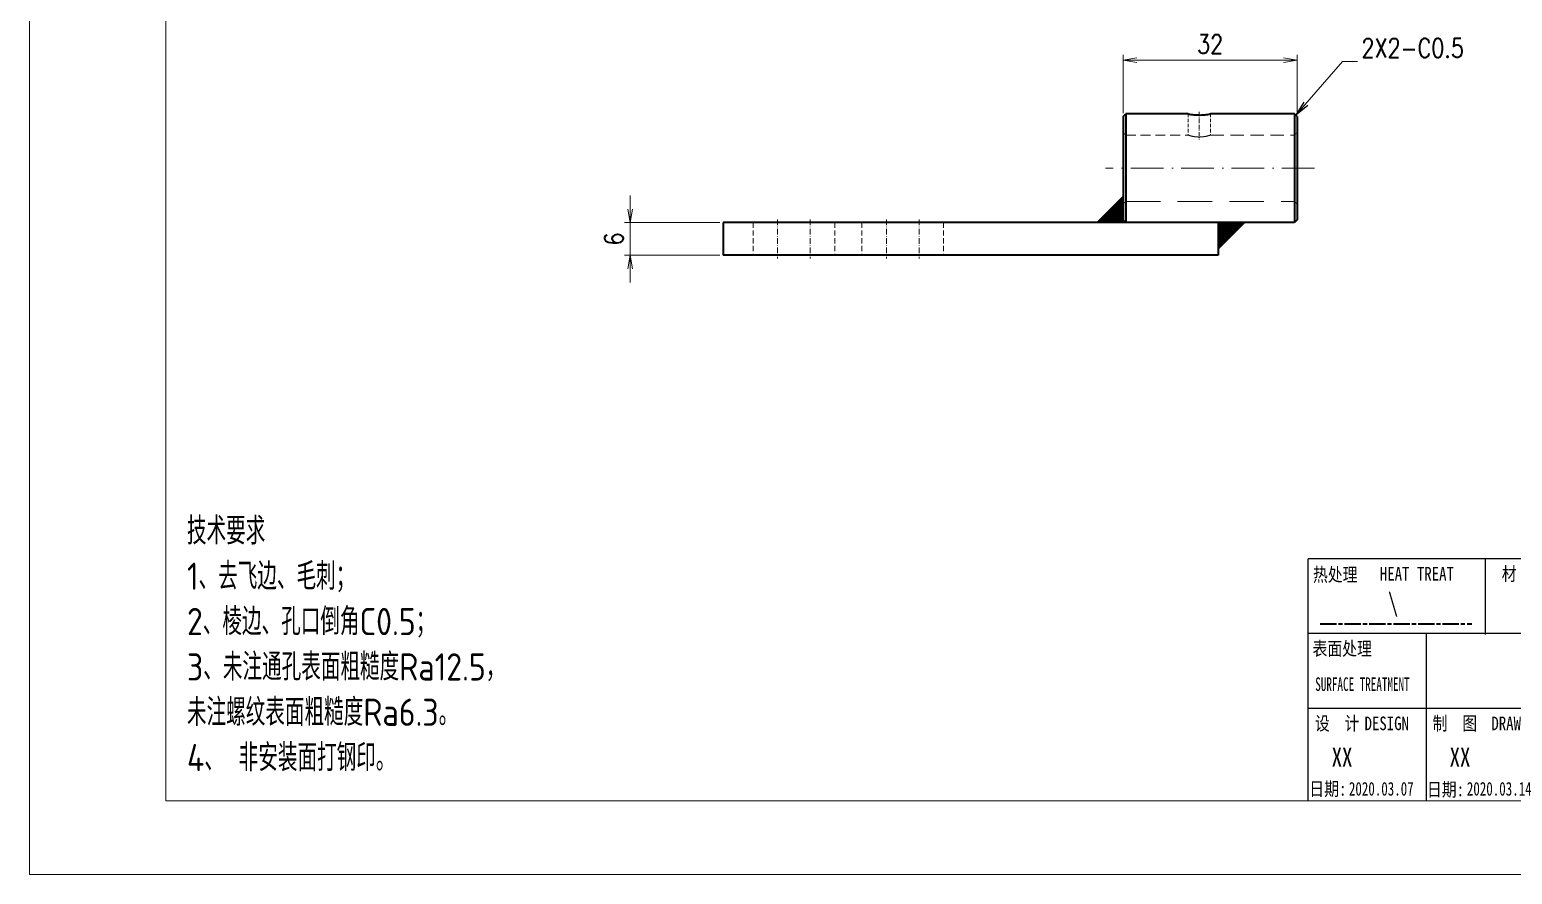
# Model space of a CAD drawing. Header units: millimetres. Extents: x 1333 to 78972, y -42879 to -5704.
# Drawn here: x 76288.4 to 76560.9, y -21799.1 to -21643.8 of the extents above; entities that cross this region are included whole.
import ezdxf
from ezdxf.enums import TextEntityAlignment as Align

# ---------------------------------------------------------------- set-up
doc = ezdxf.new("R2010")
doc.units = ezdxf.units.MM
doc.header["$LTSCALE"] = 0.5
for name, pattern in [('AM_ISO02W050x2', [3.75, 3, -0.75]), ('AM_ISO08W050x2', [9, 6, -0.75, 1.5, -0.75]), ('DASHDOT', [18.5, 12, -3, 0.5, -3]), ('DASHED', [19.05, 12.7, -6.35])]:
    doc.linetypes.add(name, pattern=pattern)
for name, color, linetype in [('DIM', 3, 'Continuous'), ('Drawing', 7, 'Continuous'), ('图框文字', 7, 'Continuous')]:
    doc.layers.add(name, color=color, linetype=linetype)
for name, color, linetype, lineweight in [('中心线', 2, 'AM_ISO08W050x2', 18), ('图框', 7, 'Continuous', 18), ('标注线', 3, 'Continuous', 18), ('热处理', 7, 'Continuous', 20), ('粗实线', 7, 'Continuous', 35), ('粗点划线', 6, 'AM_ISO08W050x2', 35), ('虚线', 1, 'AM_ISO02W050x2', 18)]:
    doc.layers.add(name, color=color, linetype=linetype, lineweight=lineweight)
doc.layers.add('打印', color=7, linetype='Continuous', lineweight=15, plot=False)
doc.layers.add('打印-禁用', color=7, linetype='Continuous', lineweight=15, plot=False)
doc.styles.add('DIM', font='romans.shx', dxfattribs={"width": 0.8, "bigfont": 'bigfont.shx'})
doc.styles.add('国标', font='simfang.ttf', dxfattribs={"width": 0.8})
doc.styles.add('机械长仿宋', font='gbenor.shx', dxfattribs={"height": 1, "bigfont": 'gbcbig.shx'})
doc.dimstyles.new('XR 1-1', dxfattribs={"dimtxt": 3.5, "dimasz": 2.5, "dimexe": 1, "dimexo": 0.625, "dimgap": 1.2, "dimtad": 1, "dimtoh": 1, "dimdsep": 46, "dimtxsty": 'DIM', "dimblk": 'OPEN', "dimcen": 0, "dimclrd": 8, "dimclre": 8, "dimclrt": 2, "dimazin": 2, "dimtfac": 0.5, "dimtmove": 0, "dimatfit": 3, "dimldrblk": 'OPEN', "dimfxl": 1, "dimtolj": 2, "dimlwd": 18, "dimlwe": 18, "dimarcsym": 0})
doc.dimstyles.new('XR 1-1$0', dxfattribs={"dimtxt": 3.5, "dimasz": 2.5, "dimexe": 1, "dimexo": 0.625, "dimgap": 1.2, "dimtad": 1, "dimzin": 9, "dimdsep": 46, "dimtxsty": 'DIM', "dimblk": 'OPEN', "dimcen": 0, "dimclrd": 8, "dimclre": 8, "dimclrt": 2, "dimazin": 2, "dimtfac": 0.5, "dimtmove": 0, "dimatfit": 3, "dimldrblk": 'OPEN', "dimfxl": 1, "dimtolj": 2, "dimlwd": 18, "dimlwe": 18, "dimarcsym": 0})

# ---------------------------------------------------------------- blocks, each defined once
blk = doc.blocks.new('GZDEH零件A3图框V01版')
at = {"layer": '图框', "linetype": 'Continuous'}
for p, q in [((2882.49, -1554.46), (2882.49, -1832.96)), ((2882.49, -1832.96), (3272.49, -1832.96))]:
    blk.add_line(p, q, dxfattribs=at)
at = {"layer": '图框文字', "color": 7}
blk.add_line((3272.49, -1788.46), (3092.49, -1788.46), dxfattribs=at)
at = {"layer": '图框文字', "color": 9}
for p, q in [((3272.49, -1788.46), (3092.49, -1788.46)), ((3124.99, -1788.46), (3124.99, -1802.35)), ((3181.99, -1802.21), (3092.49, -1802.21)), ((3114.17, -1802.21), (3114.17, -1815.96)), ((3181.99, -1815.96), (3092.49, -1815.96)), ((3114.17, -1815.96), (3114.17, -1832.96)), ((3114.17, -1815.96), (3114.17, -1832.96))]:
    blk.add_line(p, q, dxfattribs=at)
at = {"layer": '图框文字', "color": 9, "linetype": 'Continuous'}
blk.add_line((3092.49, -1832.96), (3092.49, -1788.46), dxfattribs=at)
at = {"layer": '打印-禁用', "linetype": 'Continuous'}
for p, q in [((2857.49, -1549.46), (2857.49, -1846.46)), ((2857.49, -1846.46), (3277.49, -1846.46))]:
    blk.add_line(p, q, dxfattribs=at)
at = {"layer": '图框文字', "color": 9, "style": '国标'}
for s, width, p in [('热处理', 0.8, (3093.35, -1792.61)), ('材  质', 0.8, (3128.04, -1792.46)), ('表面处理', 0.8, (3093.27, -1806.21)), ('SURFACE TREATMENT', 0.6, (3093.77, -1812.75)), (' DESIGN', 0.8, (3101.47, -1819.96)), (' DRAW', 0.8, (3124.78, -1819.96))]:
    blk.add_text(s, height=2.5, dxfattribs=dict(at, width=width)).set_placement(p)
at = {"layer": '图框文字', "color": 9, "style": '国标', "width": 0.8}
for s, p in [('HEAT TREAT', (3112.45, -1792.46)), ('设  计', (3097.79, -1819.96)), ('制  图', (3119.43, -1819.96)), ('日期:', (3096.09, -1832)), ('日期:', (3117.71, -1832.1))]:
    blk.add_text(s, height=2.5, dxfattribs=at).set_placement(p, align=Align.CENTER)
blk = doc.blocks.new('DEH A3')
at = {"layer": '图框'}
blk.add_blockref('GZDEH零件A3图框V01版', (-2857.49, 1846.46), dxfattribs=at)
blk = doc.blocks.new('_Open')
at = {"color": 0, "linetype": 'ByBlock', "lineweight": -2}
for p, q in [((-1, 0.167), (0, 0)), ((-1, -0.167), (0, 0)), ((0, 0), (-1, 0))]:
    blk.add_line(p, q, dxfattribs=at)
blk = doc.blocks.new('*D1064')
at = {"layer": 'Defpoints', "color": 0, "transparency": 16777216}
for p in [(76415.91, -21679.3), (76398.8, -21685.3), (76415.91, -21685.3)]:
    blk.add_point(p, dxfattribs=at)
at = {"layer": '标注线', "color": 8, "lineweight": 18, "transparency": 16777216}
for p, q in [((76398.8, -21676.8), (76398.8, -21674.3)), ((76415.28, -21679.3), (76397.8, -21679.3)), ((76398.8, -21679.3), (76398.8, -21685.3)), ((76415.28, -21685.3), (76397.8, -21685.3)), ((76398.8, -21687.8), (76398.8, -21690.3))]:
    blk.add_line(p, q, dxfattribs=at)
at = {"layer": '标注线', "color": 8, "lineweight": 18, "transparency": 16777216, "xscale": 2.5, "yscale": 2.5, "zscale": 2.5}
for p, rotation in [((76398.8, -21679.3), 270), ((76398.8, -21685.3), 90)]:
    blk.add_blockref('_Open', p, dxfattribs=dict(at, rotation=rotation))
at = {"layer": '标注线', "color": 2, "transparency": 16777216, "insert": (76395.85, -21682.3), "char_height": 3.5, "attachment_point": 5, "rotation": 90, "style": 'DIM'}
blk.add_mtext('\\A2;6', dxfattribs=at)
blk = doc.blocks.new('*D1081')
at = {"layer": 'Defpoints', "color": 0, "transparency": 16777216}
for p in [(76521.41, -21649.43), (76489.41, -21659.8), (76521.41, -21659.8)]:
    blk.add_point(p, dxfattribs=at)
at = {"layer": 'DIM', "color": 8, "lineweight": 18, "transparency": 16777216}
for p, q in [((76489.41, -21659.18), (76489.41, -21648.43)), ((76491.91, -21649.43), (76518.91, -21649.43)), ((76521.41, -21659.18), (76521.41, -21648.43))]:
    blk.add_line(p, q, dxfattribs=at)
at = {"layer": 'DIM', "color": 8, "lineweight": 18, "transparency": 16777216, "xscale": 2.5, "yscale": 2.5, "zscale": 2.5, "rotation": 180}
blk.add_blockref('_Open', (76489.41, -21649.43), dxfattribs=at)
at = {"layer": 'DIM', "color": 8, "lineweight": 18, "transparency": 16777216, "xscale": 2.5, "yscale": 2.5, "zscale": 2.5}
blk.add_blockref('_Open', (76521.41, -21649.43), dxfattribs=at)
at = {"layer": 'DIM', "color": 2, "transparency": 16777216, "insert": (76505.41, -21646.48), "char_height": 3.5, "attachment_point": 5, "style": 'DIM'}
blk.add_mtext('\\A2;32', dxfattribs=at)

msp = doc.modelspace()

# ---------------------------------------------------------------- linework, layer by layer
at = {"layer": 'Drawing'}
for points in [[(76489.406, -21679.3, 0, 7.071, 0), (76486.906, -21676.8, 7.071, 7.071, 0)], [(76506.906, -21679.3, 0, 7.071, 0), (76509.406, -21681.8, 7.071, 7.071, 0)]]:
    msp.add_lwpolyline(points, format="xyseb", dxfattribs=at)
at = {"layer": '中心线', "linetype": 'DASHDOT', "ltscale": 0.126514}
msp.add_line((76503.406, -21658.928), (76503.406, -21663.989), dxfattribs=at)
at = {"layer": '中心线', "linetype": 'DASHDOT'}
msp.add_line((76524.606, -21669.3), (76486.206, -21669.3), dxfattribs=at)
at = {"layer": '中心线', "linetype": 'DASHDOT', "ltscale": 0.180016}
for p, q in [((76425.906, -21678.7), (76425.906, -21685.901)), ((76431.906, -21678.7), (76431.906, -21685.901))]:
    msp.add_line(p, q, dxfattribs=at)
at = {"layer": '中心线', "linetype": 'DASHDOT', "ltscale": 0.180014}
for p, q in [((76445.906, -21678.7), (76445.906, -21685.901)), ((76451.906, -21678.7), (76451.906, -21685.901))]:
    msp.add_line(p, q, dxfattribs=at)
at = {"layer": '打印'}
msp.add_lwpolyline([(76288.446, -21502.092), (76708.446, -21502.092), (76708.446, -21799.092), (76288.446, -21799.092)], close=True, dxfattribs=at)
at = {"layer": '粗实线', "ltscale": 0.017678}
for p, q in [((76489.406, -21659.8), (76489.906, -21659.3)), ((76521.406, -21659.8), (76520.906, -21659.3)), ((76489.406, -21678.8), (76489.906, -21679.3)), ((76521.406, -21678.8), (76520.906, -21679.3))]:
    msp.add_line(p, q, dxfattribs=at)
at = {"layer": '粗实线', "ltscale": 0.123636}
msp.add_line((76489.406, -21659.8), (76489.406, -21664.746), dxfattribs=at)
at = {"layer": '粗实线', "ltscale": 0.130144}
for p, q in [((76489.906, -21659.3), (76489.906, -21664.506)), ((76520.906, -21659.3), (76520.906, -21664.506))]:
    msp.add_line(p, q, dxfattribs=at)
at = {"layer": '粗实线', "ltscale": 0.285839}
msp.add_line((76501.34, -21659.3), (76489.906, -21659.3), dxfattribs=at)
at = {"layer": '粗实线', "ltscale": 0.000304608}
msp.add_line((76501.58, -21659.347), (76501.592, -21659.35), dxfattribs=at)
at = {"layer": '粗实线', "ltscale": 0.004441}
msp.add_line((76501.592, -21659.35), (76501.767, -21659.38), dxfattribs=at)
at = {"layer": '粗实线', "ltscale": 0.002919}
msp.add_line((76504.281, -21659.477), (76504.397, -21659.466), dxfattribs=at)
at = {"layer": '粗实线', "ltscale": 0.385821}
msp.add_line((76520.906, -21659.3), (76505.473, -21659.3), dxfattribs=at)
at = {"layer": '粗实线', "ltscale": 0.445926}
msp.add_line((76521.406, -21659.8), (76521.406, -21677.637), dxfattribs=at)
at = {"layer": '粗实线', "ltscale": 0.322289}
msp.add_line((76489.406, -21664.746), (76489.406, -21677.637), dxfattribs=at)
at = {"layer": '粗实线', "ltscale": 0.339252}
for p, q in [((76489.906, -21664.506), (76489.906, -21678.076)), ((76520.906, -21664.506), (76520.906, -21678.076))]:
    msp.add_line(p, q, dxfattribs=at)
at = {"layer": '粗实线', "ltscale": 0.029074}
msp.add_line((76489.406, -21677.637), (76489.406, -21678.8), dxfattribs=at)
at = {"layer": '粗实线', "ltscale": 0.021016}
msp.add_line((76521.406, -21677.637), (76521.406, -21678.478), dxfattribs=at)
at = {"layer": '粗实线', "ltscale": 0.15}
for p, q in [((76415.906, -21679.3), (76415.906, -21685.3)), ((76506.906, -21679.3), (76506.906, -21685.3))]:
    msp.add_line(p, q, dxfattribs=at)
at = {"layer": '粗实线'}
for p, q in [((76506.906, -21679.3), (76415.906, -21679.3)), ((76506.906, -21685.3), (76415.906, -21685.3))]:
    msp.add_line(p, q, dxfattribs=at)
at = {"layer": '粗实线', "ltscale": 0.030604}
msp.add_line((76489.906, -21678.076), (76489.906, -21679.3), dxfattribs=at)
at = {"layer": '粗实线', "ltscale": 0.349991}
msp.add_line((76520.906, -21679.3), (76506.906, -21679.3), dxfattribs=at)
at = {"layer": '粗实线', "ltscale": 0.022122}
msp.add_line((76520.906, -21678.076), (76520.906, -21678.961), dxfattribs=at)
at = {"layer": '粗实线', "ltscale": 0.008482}
msp.add_line((76520.906, -21678.961), (76520.906, -21679.3), dxfattribs=at)
at = {"layer": '粗实线', "ltscale": 0.008058}
msp.add_line((76521.406, -21678.478), (76521.406, -21678.8), dxfattribs=at)
at = {"layer": '粗实线'}
for centre, radius, start, end in [((76503.475, -21649.03), 10.49, 258.25194, 264.20033), ((76503.406, -21649.579), 9.938, 264.2771, 280.51739), ((76503.409, -21649.63), 9.886, 264.8409, 270.2974), ((76503.366, -21649.24), 10.279, 275.75824, 278.9145), ((76503.274, -21648.678), 10.848, 280.33783, 281.69517)]:
    msp.add_arc(centre, radius, start, end, dxfattribs=at)
at = {"layer": '粗点划线', "linetype": 'AM_ISO08W050x2'}
msp.add_line((76525.621, -21753.02), (76553.482, -21753.02), dxfattribs=at)
at = {"layer": '虚线', "linetype": 'DASHED', "ltscale": 0.030604}
msp.add_line((76489.906, -21659.3), (76489.906, -21660.525), dxfattribs=at)
at = {"layer": '虚线', "linetype": 'DASHED', "ltscale": 0.339252}
for p, q in [((76489.906, -21660.525), (76489.906, -21674.095)), ((76520.906, -21660.525), (76520.906, -21674.095))]:
    msp.add_line(p, q, dxfattribs=at)
at = {"layer": '虚线', "linetype": 'DASHED', "ltscale": 0.097513}
msp.add_line((76501.339, -21659.3), (76501.339, -21663.201), dxfattribs=at)
at = {"layer": '虚线', "linetype": 'DASHED', "ltscale": 0.006135}
msp.add_line((76501.34, -21659.3), (76501.58, -21659.347), dxfattribs=at)
at = {"layer": '虚线', "linetype": 'DASHED', "ltscale": 0.097512}
msp.add_line((76505.473, -21659.3), (76505.473, -21663.201), dxfattribs=at)
at = {"layer": '虚线', "linetype": 'DASHED', "ltscale": 0.000286569}
msp.add_line((76520.906, -21659.3), (76520.906, -21659.312), dxfattribs=at)
at = {"layer": '虚线', "linetype": 'DASHED', "ltscale": 0.030318}
msp.add_line((76520.906, -21659.312), (76520.906, -21660.525), dxfattribs=at)
at = {"layer": '虚线', "linetype": 'DASHED', "ltscale": 0.017678}
for p, q in [((76489.906, -21663.2), (76489.406, -21662.7)), ((76489.906, -21675.4), (76489.406, -21675.9))]:
    msp.add_line(p, q, dxfattribs=at)
at = {"layer": '虚线', "linetype": 'DASHED', "ltscale": 0.079388}
for p, q in [((76489.906, -21663.2), (76489.906, -21666.376)), ((76489.906, -21672.225), (76489.906, -21675.4))]:
    msp.add_line(p, q, dxfattribs=at)
at = {"layer": '虚线', "linetype": 'DASHED', "ltscale": 0.285835}
msp.add_line((76489.906, -21663.2), (76501.339, -21663.201), dxfattribs=at)
at = {"layer": '虚线', "linetype": 'DASHED', "ltscale": 0.206944}
for p, q in [((76489.906, -21663.947), (76489.906, -21672.225)), ((76520.906, -21672.225), (76520.906, -21663.947)), ((76489.906, -21666.376), (76489.906, -21674.654)), ((76520.906, -21674.654), (76520.906, -21666.376))]:
    msp.add_line(p, q, dxfattribs=at)
at = {"layer": '虚线', "linetype": 'DASHED', "ltscale": 0.385815}
msp.add_line((76505.473, -21663.201), (76520.906, -21663.2), dxfattribs=at)
at = {"layer": '虚线', "linetype": 'DASHED', "ltscale": 0.017677}
msp.add_line((76520.906, -21663.2), (76521.406, -21662.7), dxfattribs=at)
at = {"layer": '虚线', "linetype": 'DASHED', "ltscale": 0.062531}
msp.add_line((76520.906, -21665.702), (76520.906, -21663.201), dxfattribs=at)
at = {"layer": '虚线', "linetype": 'DASHED', "ltscale": 0.016846}
msp.add_line((76520.906, -21666.376), (76520.906, -21665.702), dxfattribs=at)
at = {"layer": '虚线', "linetype": 'DASHED', "ltscale": 0.008549}
msp.add_line((76520.906, -21672.567), (76520.906, -21672.225), dxfattribs=at)
at = {"layer": '虚线', "linetype": 'DASHED', "ltscale": 0.130144}
for p, q in [((76489.906, -21674.095), (76489.906, -21679.3)), ((76520.906, -21674.095), (76520.906, -21679.3))]:
    msp.add_line(p, q, dxfattribs=at)
at = {"layer": '虚线', "linetype": 'DASHED', "ltscale": 0.070819}
msp.add_line((76520.906, -21672.567), (76520.906, -21675.4), dxfattribs=at)
at = {"layer": '虚线', "linetype": 'DASHED'}
msp.add_line((76489.906, -21675.4), (76520.906, -21675.4), dxfattribs=at)
at = {"layer": '虚线', "linetype": 'DASHED', "ltscale": 0.017676}
msp.add_line((76520.906, -21675.4), (76521.406, -21675.9), dxfattribs=at)
at = {"layer": '虚线', "linetype": 'DASHED', "ltscale": 0.15}
for p, q in [((76421.406, -21679.3), (76421.406, -21685.3)), ((76436.406, -21679.3), (76436.406, -21685.3)), ((76441.406, -21679.3), (76441.406, -21685.3)), ((76456.406, -21679.3), (76456.406, -21685.3))]:
    msp.add_line(p, q, dxfattribs=at)
at = {"layer": '虚线', "linetype": 'DASHED', "ltscale": 0.425009}
msp.add_line((76506.906, -21679.3), (76489.906, -21679.3), dxfattribs=at)
at = {"layer": '虚线', "linetype": 'DASHED'}
for centre, radius, start, end in [((76503.438, -21649.305), 10.213, 260.58407, 264.84138), ((76503.406, -21649.68), 9.837, 270.31638, 275.10444), ((76503.322, -21648.954), 10.568, 278.91282, 280.60348), ((76503.686, -21656.293), 7.295, 251.23899, 259.97116), ((76503.132, -21656.313), 7.275, 280.01757, 288.7744)]:
    msp.add_arc(centre, radius, start, end, dxfattribs=at)
for points, knots in [([(76501.592, -21663.281), (76501.723, -21663.321), (76501.887, -21663.367), (76502.075, -21663.414), (76502.614, -21663.524), (76503.242, -21663.579), (76503.648, -21663.579), (76504.036, -21663.537), (76504.389, -21663.478), (76504.392, -21663.477), (76504.395, -21663.477), (76504.397, -21663.476)], [0, 0, 0, 0, 0, 0, 2.0645565, 2.0645565, 2.0645565, 5.4282018, 5.4282018, 5.4282018, 5.4544705, 5.4544705, 5.4544705, 5.4544705, 5.4544705, 5.4544705]), ([(76505.22, -21663.281), (76505.056, -21663.331), (76504.837, -21663.393), (76504.585, -21663.451), (76504.069, -21663.538), (76503.504, -21663.569), (76503.239, -21663.568), (76502.912, -21663.547), (76502.601, -21663.506), (76502.538, -21663.497), (76502.476, -21663.487), (76502.415, -21663.476)], [0, 0, 0, 0, 0, 0, 2.6651496, 2.6651496, 2.6651496, 4.9676139, 4.9676139, 4.9676139, 5.5635279, 5.5635279, 5.5635279, 5.5635279, 5.5635279, 5.5635279])]:
    msp.add_open_spline(points, degree=5, knots=knots, dxfattribs=at)

# ---------------------------------------------------------------- block references
at = {"layer": '图框'}
msp.add_blockref('DEH A3', (76288.446, -21799.092), dxfattribs=at)

# ---------------------------------------------------------------- texts
at = {"layer": '图框文字', "color": 3, "style": '国标'}
for s, height, width, p in [('XX', 3.5, 0.8, (76527.744, -21779.276)), ('XX', 3.5, 0.8, (76549.424, -21779.276)), ('2020.03.07', 2.5, 0.7, (76530.909, -21784.612)), ('2020.03.14', 2.5, 0.7, (76552.589, -21784.612))]:
    msp.add_text(s, height=height, dxfattribs=dict(at, width=width)).set_placement(p)
at = {"layer": '标注线', "color": 2, "insert": (76533.212, -21648.952), "char_height": 3.5, "attachment_point": 7, "style": 'DIM'}
msp.add_mtext('\\A2;{\\Fromans,bigfont|c134;2X2-}C0.5', dxfattribs=at)
at = {"layer": '标注线', "color": 2, "insert": (76317.359, -21780.161), "char_height": 5, "width": 114.82461, "attachment_point": 7, "style": '机械长仿宋'}
msp.add_mtext('\\A2;技术要求\\P1、去飞边、毛刺；\\P2、棱边、孔口倒角C0.5；\\P3、未注通孔表面粗糙度Ra12.5，\\P未注螺纹表面粗糙度Ra6.3。{\\A0;\\P4、\\C3; \\C2;非安装面打钢印。}', dxfattribs=at)
at = {"layer": '热处理', "color": 3, "style": '国标', "width": 0.8}
msp.add_text('\\', height=3.5, dxfattribs=at).set_placement((76539.026, -21750.896), align=Align.CENTER)

# ---------------------------------------------------------------- dimensions: what is measured, and where the dimension line sits
at = {"layer": 'DIM'}
dim = msp.add_linear_dim(base=(76521.406, -21649.432), p1=(76489.406, -21659.8), p2=(76521.406, -21659.8), dimstyle='XR 1-1$0', dxfattribs=at)
dim.commit()
dim.dimension.update_dxf_attribs({"geometry": '*D1081', "text_midpoint": (76505.406, -21646.482)})
at = {"layer": '标注线'}
dim = msp.add_linear_dim(base=(76398.802, -21685.3), p1=(76415.906, -21679.3), p2=(76415.906, -21685.3), angle=90, dimstyle='XR 1-1$0', dxfattribs=at)
dim.commit()
dim.dimension.update_dxf_attribs({"geometry": '*D1064', "text_midpoint": (76395.852, -21682.3)})

# ---------------------------------------------------------------- leaders
msp.add_leader([(76521.162, -21659.556), (76529.712, -21649.651), (76532.512, -21649.651)], dimstyle='XR 1-1', override={"dimasz": 2.8, "dimexe": 0.69965, "dimexo": 0.69965, "dimgap": 0.69965}, dxfattribs=at)

doc.saveas('drawing.dxf')
